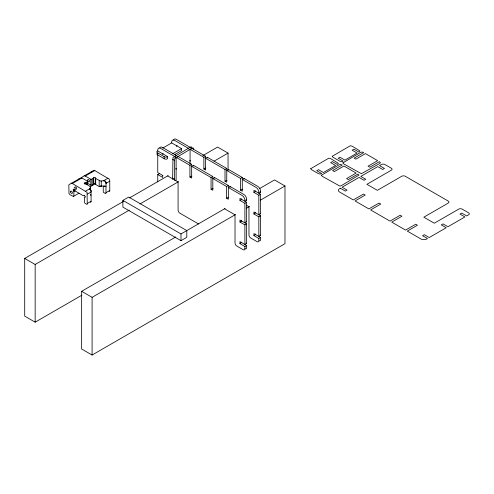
<?xml version="1.0" encoding="UTF-8"?>
<svg xmlns="http://www.w3.org/2000/svg" width="494" height="494" viewBox="0 0 494 494"><rect width="100%" height="100%" fill="white"/><g stroke="black" fill="none" stroke-linecap="round" stroke-linejoin="round"><path stroke-width="0.74" d="M71.173 183.354L71.574 183.194A1.55 0.895 60 0 1 71.883 183.225L87.043 192.302L87.271 204.25L86.629 204.318L84.758 203.071A0.784 0.451 60 0 1 84.616 202.83L84.554 197.446A1.47 0.846 60 0 1 84.795 197.254L85.394 196.915M87.37 194.123L91.106 191.968L91.032 190.696L91.1 201.589L90.89 202.225L90.365 202.157M106.037 183.243L105.938 193.475L105.296 193.537L103.425 192.29A0.784 0.451 60 0 1 103.289 192.049L103.221 186.664A1.149 0.661 60 0 1 103.413 186.497L103.487 186.454M81.64 178.038L81.683 177.562A1.55 0.895 60 0 1 81.806 177.284L93.977 170.257A1.55 0.895 60 0 1 94.286 170.288L109.328 179.186L109.767 180.693L109.773 190.814L109.557 191.45L109.032 191.382M173.555 179.563L172.863 179.507L172.641 178.63L172.962 157.53L190.493 147.039L191.357 146.792L191.758 147.36M176.117 157.339L176.117 180.149L174.962 180.65L174.376 179.396L174.703 158.537L192.438 147.947L193.321 147.928L193.549 149.293M87.71 183.138L87.771 183.243A1.056 0.611 60 0 0 88 183.527L91.297 185.435L93.533 184.274A0.716 0.414 0 0 0 93.638 184.089L93.601 177.84A0.821 0.475 0 0 1 94.416 177.34A0.821 0.475 0 0 1 95.237 177.84L95.2 178.099A0.716 0.414 0 0 0 95.262 178.241L100.467 181.014A1.704 0.982 0 0 0 101.258 181.008L101.579 180.94A4.897 2.828 0 0 1 103.444 180.816L103.987 180.866M98.862 186.368L95.262 184.231A0.716 0.414 0 0 1 95.2 184.089L95.237 177.84M78.348 179.563L78.367 179.476A1.55 0.895 60 0 1 78.497 179.198L78.836 178.927M91.211 172.14L91.229 172.054A1.55 0.895 60 0 1 91.353 171.77L91.693 171.504M74.02 189.035L73.427 189.381A1.161 0.673 60 0 0 73.452 190.758L73.483 190.814A5.329 3.075 60 0 0 73.587 190.974L73.723 191.178A1.112 0.642 60 0 1 73.921 191.61L73.779 196.402A1.179 0.679 60 0 1 73.55 196.526L70.092 194.778L69.006 193.642L68.82 184.991A1.55 0.895 60 0 1 68.95 184.707L81.121 177.679A1.55 0.895 60 0 1 81.43 177.71L87.815 181.403L86.308 182.496L86.308 184.744M90.427 187.38L90.538 187.195A1.704 0.982 0 0 0 90.55 186.738L85.746 183.737A0.716 0.414 0 0 0 85.499 183.7L85.054 183.719A0.821 0.475 0 0 1 84.19 183.249A0.821 0.475 0 0 1 85.054 182.774L85.499 182.799A0.716 0.414 0 0 0 85.746 182.761L86.24 182.533M156.839 153.591L157.135 154.597L164.792 159.019L166.101 159.284L167.627 158.667L167.627 156.654L157.747 150.954L157.747 150.09A4.106 2.371 60 0 1 160.655 148.41L189.918 165.311L191.666 164.304L191.666 178.056L189.918 177.05L189.918 165.311M100.869 185.929L99.862 186.528A1.266 0.877 75.1 0 1 99.269 186.633M157.747 150.954L156.74 151.707L156.969 152.461L164.138 156.654L165.879 157.283L167.627 156.654M72.408 183.472L81.948 177.964M84.097 175.889L84.431 175.765A1.55 0.895 60 0 1 84.74 175.796L85.264 176.049L94.811 170.541M85.264 176.049L91.155 179.415L93.576 178.241A0.716 0.414 0 0 0 93.638 178.099L93.601 177.84M73.452 190.758L75.205 189.745M87.469 182.663L88.068 182.323M73.921 191.61L75.193 190.875M73.921 196.124L79.009 193.185M89.964 186.868L95.688 183.558M85.629 191.11L90.211 188.461A4.897 2.828 0 0 1 90.427 187.38M103.444 180.823L108.032 178.173M162.699 148.095L171.69 142.902L181.57 148.601L181.57 150.614L174.506 154.696M84.437 195.414L83.288 195.735L75.137 190.956A1.056 0.611 60 0 1 74.915 190.672L74.613 190.091A1.161 0.673 60 0 0 73.427 189.381M100.072 186.392L101.789 185.695M109.773 181.193L106.037 183.348L105.982 182.391L106.037 183.188M104.586 185.756L106.037 186.596L103.598 186.405A0.889 0.513 60 0 0 103.765 186.01M163.23 153.486L162.687 153.801L162.687 154.431M177.173 145.44L176.63 145.755L176.63 146.508M172.579 153.795L181.57 148.601M87.37 203.417L91.106 201.262M106.037 192.641L109.773 190.48M157.747 181.928L157.747 174.573L159.488 173.573M176.661 168.769L176.117 169.084L175.574 168.769M190.61 160.717L190.06 161.032L189.517 160.717M122.889 200.403L128.699 197.05L186.794 230.593L186.794 237.305L180.989 240.658L122.889 207.116L122.889 200.403L180.989 233.946L225.134 208.456M81.88 295.196L35.16 322.168L24.7 316.129L24.7 258.436L123.481 201.404M129.49 197.933L168.201 175.586M202.904 155.548L217.588 147.07L228.049 153.109L228.049 170.035M203.861 157.259L205.609 156.252L205.609 170.004L203.861 168.997L203.861 157.259L190.06 149.293L190.06 163.983M212.803 176.506L193.407 165.311L191.666 166.317L211.055 177.513L212.803 176.506L212.803 190.258L211.055 189.251L211.055 177.513M226.746 168.46L207.35 157.259L205.609 158.265L225.005 169.461L226.746 168.46L226.746 182.212L225.005 181.205L225.005 169.461M24.7 258.436L35.16 264.475L129.267 210.141M139.944 203.973L178.655 181.625M214.032 161.198L228.049 153.109M189.918 177.05L191.882 176.173M203.861 168.997L205.714 168.059M228.345 185.485L214.544 177.513L212.803 178.519L226.604 186.491L228.345 185.485L228.345 199.236L226.604 198.23L226.604 186.491M242.288 177.432L228.487 169.461L226.746 170.467L240.547 178.439L242.288 177.432L242.288 191.184L240.547 190.178L240.547 178.439M211.055 189.251L213.13 188.436M225.005 181.205L226.962 180.322M230.087 186.491L228.345 187.498L241.992 195.371A4.106 2.371 60 0 1 244.894 200.403L244.894 201.268L246.642 200.261L246.642 199.397A4.106 2.371 60 0 0 243.733 194.364L230.087 186.491L230.087 187.22M244.03 178.439L242.288 179.446L255.935 187.325A4.106 2.371 60 0 1 258.837 192.351L258.837 193.216L260.585 192.209L260.585 191.345A4.106 2.371 60 0 0 257.677 186.318L244.03 178.439L244.03 179.174M226.604 198.23L228.456 197.285M240.547 190.178L242.288 189.171M259.844 188.418L274.528 179.946L284.982 185.979L284.982 243.678L92.094 355.038L81.64 349.005L81.64 291.306L175.747 236.972M239.961 200.428L244.894 203.281L244.894 222.88L246.642 221.874L246.642 202.274L239.961 198.415L239.961 200.428L241.702 199.422L241.702 198.792M253.904 192.376L258.837 195.229L258.837 214.828L260.585 213.822L260.585 194.222L253.904 190.363L253.904 192.376L255.645 191.369L255.645 190.869M244.894 203.281L246.642 202.274M258.837 195.229L260.585 194.222M81.64 291.306L92.094 297.345L235.595 214.495M246.271 208.332L249.612 206.406M260.289 200.237L284.982 185.979M239.961 222.041L244.894 224.894L244.894 244.493L246.642 243.486L246.642 223.887L239.961 220.028L239.961 222.041L241.702 221.034L241.702 220.528M253.904 213.988L258.837 216.841L258.837 236.441L260.585 235.434L260.585 215.835L253.904 211.975L253.904 213.988L255.645 212.605M244.894 224.894L246.642 223.887M258.837 216.841L260.585 215.835M224.56 208.789L235.021 214.828L235.021 243.005A2.464 1.42 60 0 0 236.762 246.024L243.153 249.711A2.464 1.42 60 0 0 244.894 248.71A2.464 1.42 60 0 0 246.642 247.704L246.642 245.499L239.961 241.64L239.961 243.653L241.702 242.27M259.159 240.806A2.464 1.42 60 0 0 260.585 239.652L260.585 237.447L253.904 233.588L253.904 235.601L255.645 234.594L255.645 233.965M239.961 243.653L244.894 246.506L246.642 245.499M253.904 235.601L258.837 238.454L260.585 237.447M101.258 181.008L101.258 186.269A1.704 0.982 0 0 1 100.745 186.3L100.745 186.3M101.258 186.269L101.85 186.158A4.884 2.822 0 0 1 104.067 186.133M104.166 180.89L104.388 180.934A3.73 3.625 -35.6 0 1 104.666 181.032L105.975 182.366L105.457 181.168L104.296 180.329M99.238 186.571L99.146 180.545M205.609 156.252L176.339 139.357A4.106 2.371 60 0 0 173.548 140.173M259.968 191.851L260.585 192.209M191.666 164.304L177.865 156.332L177.865 157.067M246.024 199.903L246.642 200.261M172.634 159.352L174.376 160.359M246.345 205.269L248.964 206.776L248.964 234.953A2.464 1.42 60 0 0 250.705 237.972L257.096 241.665A2.464 1.42 60 0 0 258.837 240.658L258.837 238.454M259.968 213.464L260.585 213.822M172.634 178.136L174.376 179.143M167.627 175.92L172.851 178.939M174.814 180.069L178.081 181.959L178.081 210.135A2.464 1.42 60 0 0 179.822 213.149L198.637 224.01M246.024 221.516L246.642 221.874M162.884 175.531L157.747 172.567L157.747 152.967M157.747 174.573L162.687 177.426L162.687 175.413M259.968 235.076L260.585 235.434M246.024 243.128L246.642 243.486M90.563 194.908L91.106 195.216L90.668 194.729M89.365 188.949L91.013 190.764L90.47 189.208M244.894 246.506L244.894 248.71M228.487 169.461L228.487 170.195M214.544 177.513L214.544 178.248M207.35 157.259L207.35 157.994M193.407 165.311L193.407 166.046M191.808 148.286L191.808 149.021M190.06 147.28L190.06 148.015M188.319 149.021L188.319 148.286L174.598 140.364A4.106 2.371 60 0 0 171.69 142.037L171.69 142.902M180.989 233.946L180.989 240.658M176.117 156.061L176.117 155.332L162.396 147.403A4.106 2.371 60 0 0 159.692 147.965M174.376 156.332L174.376 157.067M164.138 156.654L164.138 158.667M95.719 178.562L95.719 184.552M93.119 178.562L93.119 184.552M92.094 297.345L92.094 355.038M91.952 179.242L91.952 185.225M90.791 179.242L90.791 185.225M90.538 187.195L90.538 190.202M87.475 181.823L87.475 184.818M85.054 182.774L85.054 184.472M35.16 264.475L35.16 322.168M93.601 183.83A0.821 0.475 0 0 1 94.416 183.33A0.821 0.475 0 0 1 95.237 183.83M84.227 195.618A0.889 0.513 60 0 1 84.906 196.167A0.889 0.513 60 0 1 85.042 197.038M90.217 188.856A4.749 2.291 26.7 0 1 90.186 188.745M90.025 188.887A3.73 1.124 45.7 0 1 89.988 188.708M310.72 168.701L311.362 169.584L318.395 173.647L320.359 174.104L321.662 173.524L316.722 170.671L318.469 169.664L323.403 172.517L335.605 165.471L330.671 162.625L332.413 161.618L337.353 164.471L338.421 163.335L330.523 158.518L328.782 158.185L310.72 168.701M321.39 175.29L322.242 176.296L339.891 186.108L341.632 185.478L358.99 175.08L357.897 174.073L348.313 179.606L346.572 178.6L356.155 173.067L343.954 166.021L334.37 171.554L332.629 170.547L342.212 165.015L340.471 164.385L338.946 164.891L321.39 175.29M332.215 156.289L332.857 157.172L339.891 161.242L341.854 161.699L343.157 161.112L338.223 158.265L339.965 157.259L344.905 160.105L357.106 153.066L352.166 150.213L353.908 149.207L358.848 152.059L359.916 150.923L352.018 146.113L350.277 145.773L332.215 156.289M342.885 162.878L343.738 163.885L361.386 173.697L379.398 163.675L380.485 162.668L379.398 161.662L369.808 167.194L368.067 166.188L377.651 160.655L365.449 153.609L355.865 159.142L354.124 158.142L363.708 152.603L361.966 151.973L360.441 152.479L342.885 162.878M340.347 188.233L339.6 188.665A4.106 2.371 0 0 0 339.6 192.018L353.321 199.94L363.491 194.068L365.233 195.074L355.062 200.947L368.864 208.913L379.034 203.046L380.775 204.053L370.611 209.919L390.007 221.121L400.171 215.248L401.912 216.255L391.748 222.127L405.549 230.093L415.713 224.227L417.461 225.227L407.291 231.099L420.937 238.979A4.106 2.371 0 0 0 426.748 238.979L427.495 238.546L422.555 235.694L424.297 234.687L429.237 237.54L446.212 227.74L441.272 224.887L443.013 223.881L447.953 226.734L464.928 216.934L459.988 214.087L461.729 213.081L466.669 215.927L468.578 214.828A2.464 1.42 0 0 0 468.578 212.815L462.186 209.123A2.464 1.42 0 0 0 458.704 209.123L434.3 223.214L423.84 217.175L448.243 203.09A2.464 1.42 0 0 0 448.243 201.077L405.253 176.253A2.464 1.42 0 0 0 401.764 176.253L377.36 190.338L366.906 184.305L391.304 170.214A2.464 1.42 0 0 0 391.304 168.201L384.912 164.514A2.464 1.42 0 0 0 381.43 164.514L379.522 165.614L384.462 168.466L382.714 169.473L377.774 166.62L360.805 176.42L365.745 179.273L363.998 180.279L359.064 177.426L342.089 187.226L347.029 190.079L345.281 191.085L340.347 188.233M87.679 180.248A1.334 0.772 60 0 0 89.204 181.804A1.334 0.772 60 0 0 88.945 179.791A1.334 0.772 60 0 0 87.679 180.248M74.816 187.671A1.334 0.772 60 0 0 76.348 189.227A1.334 0.772 60 0 0 76.088 187.214A1.334 0.772 60 0 0 74.816 187.671M70.519 191.9A1.334 0.772 60 0 0 72.044 193.457A1.334 0.772 60 0 0 71.784 191.444A1.334 0.772 60 0 0 70.519 191.9"/></g></svg>
